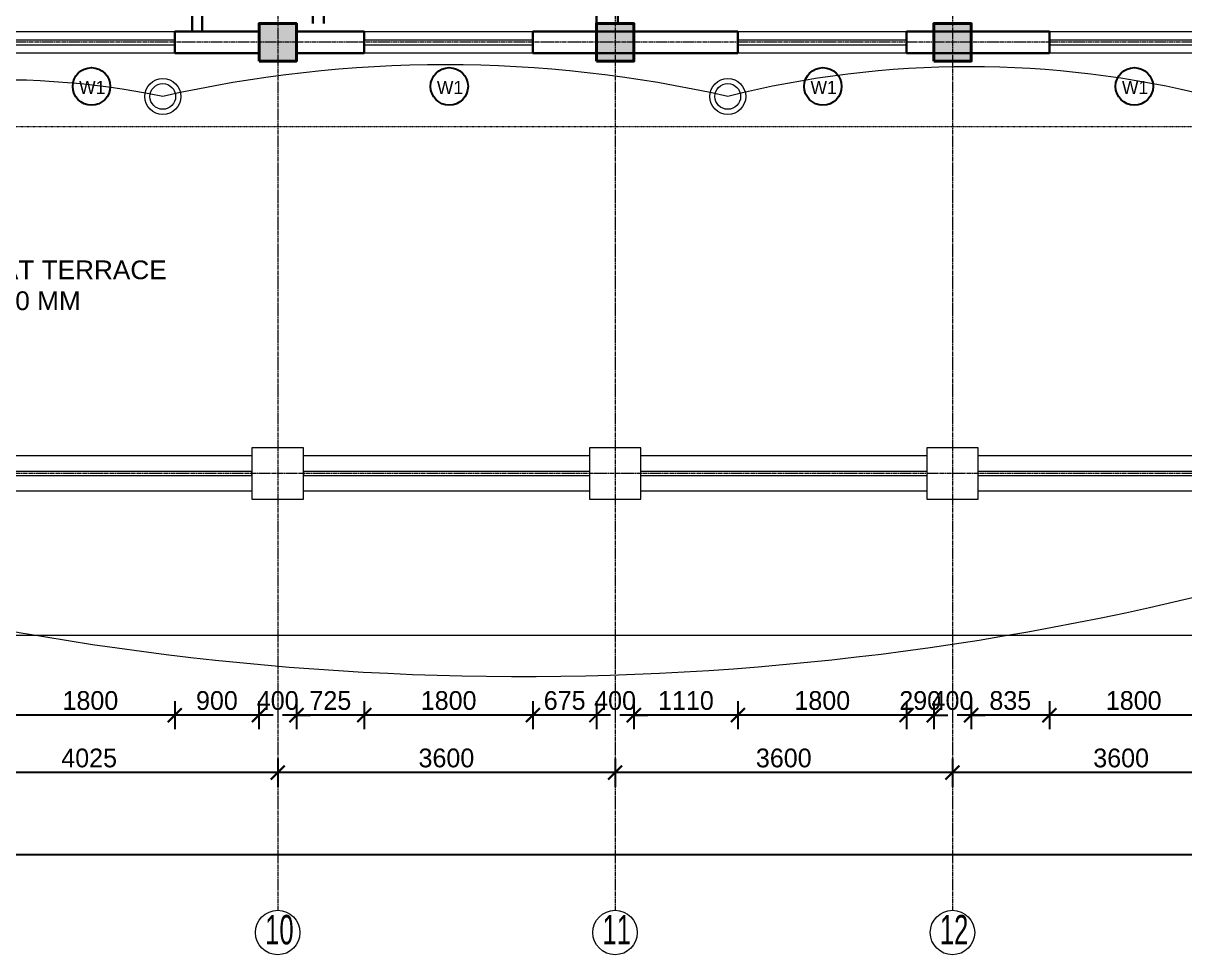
# Model space of a CAD drawing. Header units: inches. Extents: x -3071 to 2534411, y -17796 to 388172.
# Drawn here: x 1750585 to 1762979, y 347016 to 356954 of the extents above; entities that cross this region are included whole.
import ezdxf
from ezdxf.enums import TextEntityAlignment as Align

# ---------------------------------------------------------------- set-up
doc = ezdxf.new("R2010")
doc.units = ezdxf.units.IN
doc.header["$MEASUREMENT"] = 0
for name, pattern in [('ACAD_ISO08W100', [36, 24, -3, 6, -3]), ('DASHDOT2', [12.7, 6.35, -3.175, 0, -3.175]), ('DASHED', [0.75, 0.5, -0.25])]:
    doc.linetypes.add(name, pattern=pattern)
for name, color, linetype, lineweight in [('001-Archi-Opening Tags', 14, 'Continuous', 25), ('A .4 col', 5, 'Continuous', 40), ('A 0.13 dw', 3, 'Continuous', 13), ('A 0.13 IND DIM', 240, 'Continuous', 13), ('cen', 50, 'ACAD_ISO08W100', 5), ('conduit Light & fan City', 30, 'Continuous', 5), ('DIM', 161, 'Continuous', 15), ('dotted line', 1, 'DASHED', 9), ('Grid Tag', 6, 'Continuous', 20), ('p1 walls stone outline', 4, 'Continuous', 30), ('section', 6, 'DASHDOT2', 20), ('text', 7, 'Continuous', 25)]:
    doc.layers.add(name, color=color, linetype=linetype, lineweight=lineweight)
doc.layers.add('emergencylight', color=1, linetype='Continuous')
doc.layers.add('Wires', color=1, linetype='Continuous')
doc.styles.add('AERIAL', font='arial.ttf', dxfattribs={"height": 10})
doc.styles.add('Archi 100', font='GOTHIC.TTF', dxfattribs={"height": 200})
doc.styles.add('CG', font='GOTHIC.TTF', dxfattribs={"height": 40})
doc.styles.get("Standard").update_dxf_attribs({"font": 'GOTHIC.TTF'})
doc.dimstyles.new('Archi 100', dxfattribs={"dimtxt": 200, "dimasz": 150, "dimexe": 150, "dimexo": 300, "dimgap": 50, "dimtad": 1, "dimdec": 0, "dimrnd": 5, "dimzin": 0, "dimdsep": 46, "dimtxsty": 'Archi 100', "dimblk": 'ARCHTICK', "dimcen": 0.09, "dimdle": 150, "dimclrd": 256, "dimclre": 256, "dimclrt": 256, "dimadec": 0, "dimazin": 0, "dimtfac": 1, "dimtdec": 0, "dimtix": 1, "dimtofl": 0, "dimtmove": 0, "dimatfit": 3, "dimfxl": 150, "dimfxlon": 1, "dimtolj": 1, "dimtzin": 0, "dimlwd": -1, "dimlwe": -1, "dimarcsym": 0})

# ---------------------------------------------------------------- blocks, each defined once
blk = doc.blocks.new('W2')
at = {"layer": 'A 0.13 dw'}
for points in [[(143910, 195589), (143910, 195359), (142110, 195359), (142110, 195589)], [(142110, 195446), (143910, 195446), (143910, 195496), (142110, 195496)]]:
    blk.add_lwpolyline(points, close=True, dxfattribs=at)
blk = doc.blocks.new('window tag')
blk.add_circle((0, 0), 200)
at = {"style": 'Archi 100', "flags": 1}
for tag, p in [('WIDTH', (15, 174.5)), ('HEIGHT', (-4.5, -348.5))]:
    blk.add_attdef(tag, p, '', height=200, dxfattribs=at)
at = {"style": 'Archi 100'}
blk.add_attdef('SYMBOL', text='', height=200, dxfattribs=at).set_placement((8, -10.5), align=Align.MIDDLE_CENTER)
blk = doc.blocks.new('grid')
at = {"layer": 'Grid Tag', "linetype": 'Continuous', "ltscale": 30}
blk.add_circle((51, 48), 264, dxfattribs=at)
blk.add_attdef('GRID', (-143, -93), '', height=200)
blk = doc.blocks.new('_ArchTick')
at = {"color": 0, "linetype": 'ByBlock', "const_width": 0.15}
blk.add_lwpolyline([(-0.5, -0.5), (0.5, 0.5)], dxfattribs=at)
blk = doc.blocks.new('*D1179')
at = {"transparency": 16777216}
for p, q in [((1761534, 349722), (1761534, 349422)), ((1763334, 349722), (1763334, 349422)), ((1763484, 349572), (1761384, 349572))]:
    blk.add_line(p, q, dxfattribs=at)
at = {"layer": 'Defpoints', "color": 0, "transparency": 16777216}
for p in [(1761534, 356635), (1763334, 356635), (1761534, 349572)]:
    blk.add_point(p, dxfattribs=at)
at = {"transparency": 16777216, "xscale": 150, "yscale": 150, "zscale": 150, "rotation": 180}
blk.add_blockref('_ArchTick', (1761534, 349572), dxfattribs=at)
at = {"transparency": 16777216, "xscale": 150, "yscale": 150, "zscale": 150}
blk.add_blockref('_ArchTick', (1763334, 349572), dxfattribs=at)
at = {"transparency": 16777216, "insert": (1762434, 349727), "char_height": 200, "attachment_point": 5, "style": 'Archi 100'}
blk.add_mtext('\\A1;1800', dxfattribs=at)
blk = doc.blocks.new('*D1180')
at = {"transparency": 16777216}
for p, q in [((1760700, 349722), (1760700, 349422)), ((1761534, 349722), (1761534, 349422)), ((1761684, 349572), (1760550, 349572))]:
    blk.add_line(p, q, dxfattribs=at)
at = {"layer": 'Defpoints', "color": 0, "transparency": 16777216}
for p in [(1761534, 356635), (1760700, 356550), (1760700, 349572)]:
    blk.add_point(p, dxfattribs=at)
at = {"transparency": 16777216, "xscale": 150, "yscale": 150, "zscale": 150, "rotation": 180}
blk.add_blockref('_ArchTick', (1760700, 349572), dxfattribs=at)
at = {"transparency": 16777216, "xscale": 150, "yscale": 150, "zscale": 150}
blk.add_blockref('_ArchTick', (1761534, 349572), dxfattribs=at)
at = {"transparency": 16777216, "insert": (1761117, 349727), "char_height": 200, "attachment_point": 5, "style": 'Archi 100'}
blk.add_mtext('\\A1;835', dxfattribs=at)
blk = doc.blocks.new('*D1181')
at = {"transparency": 16777216}
for p, q in [((1760300, 349722), (1760300, 349422)), ((1760700, 349722), (1760700, 349422)), ((1760300, 349572), (1760150, 349572)), ((1760700, 349572), (1760850, 349572))]:
    blk.add_line(p, q, dxfattribs=at)
at = {"layer": 'Defpoints', "color": 0, "transparency": 16777216}
for p in [(1760300, 356550), (1760700, 356550), (1760300, 349572)]:
    blk.add_point(p, dxfattribs=at)
at = {"transparency": 16777216, "xscale": 150, "yscale": 150, "zscale": 150}
blk.add_blockref('_ArchTick', (1760300, 349572), dxfattribs=at)
at = {"transparency": 16777216, "xscale": 150, "yscale": 150, "zscale": 150, "rotation": 180}
blk.add_blockref('_ArchTick', (1760700, 349572), dxfattribs=at)
at = {"transparency": 16777216, "insert": (1760500, 349727), "char_height": 200, "attachment_point": 5, "style": 'Archi 100'}
blk.add_mtext('\\A1;400', dxfattribs=at)
blk = doc.blocks.new('*D1182')
at = {"transparency": 16777216}
for p, q in [((1760011, 349722), (1760011, 349422)), ((1760300, 349722), (1760300, 349422)), ((1760011, 349572), (1759861, 349572)), ((1760300, 349572), (1760450, 349572))]:
    blk.add_line(p, q, dxfattribs=at)
at = {"layer": 'Defpoints', "color": 0, "transparency": 16777216}
for p in [(1760011, 356635), (1760300, 356550), (1760011, 349572)]:
    blk.add_point(p, dxfattribs=at)
at = {"transparency": 16777216, "xscale": 150, "yscale": 150, "zscale": 150}
blk.add_blockref('_ArchTick', (1760011, 349572), dxfattribs=at)
at = {"transparency": 16777216, "xscale": 150, "yscale": 150, "zscale": 150, "rotation": 180}
blk.add_blockref('_ArchTick', (1760300, 349572), dxfattribs=at)
at = {"transparency": 16777216, "insert": (1760156, 349727), "char_height": 200, "attachment_point": 5, "style": 'Archi 100'}
blk.add_mtext('\\A1;290', dxfattribs=at)
blk = doc.blocks.new('*D1183')
at = {"transparency": 16777216}
for p, q in [((1758211, 349722), (1758211, 349422)), ((1760011, 349722), (1760011, 349422)), ((1760161, 349572), (1758061, 349572))]:
    blk.add_line(p, q, dxfattribs=at)
at = {"layer": 'Defpoints', "color": 0, "transparency": 16777216}
for p in [(1758211, 356635), (1760011, 356635), (1758211, 349572)]:
    blk.add_point(p, dxfattribs=at)
at = {"transparency": 16777216, "xscale": 150, "yscale": 150, "zscale": 150, "rotation": 180}
blk.add_blockref('_ArchTick', (1758211, 349572), dxfattribs=at)
at = {"transparency": 16777216, "xscale": 150, "yscale": 150, "zscale": 150}
blk.add_blockref('_ArchTick', (1760011, 349572), dxfattribs=at)
at = {"transparency": 16777216, "insert": (1759111, 349727), "char_height": 200, "attachment_point": 5, "style": 'Archi 100'}
blk.add_mtext('\\A1;1800', dxfattribs=at)
blk = doc.blocks.new('*D1184')
at = {"transparency": 16777216}
for p, q in [((1757100, 349722), (1757100, 349422)), ((1758211, 349722), (1758211, 349422)), ((1758361, 349572), (1756950, 349572))]:
    blk.add_line(p, q, dxfattribs=at)
at = {"layer": 'Defpoints', "color": 0, "transparency": 16777216}
for p in [(1758211, 356635), (1757100, 356550), (1757100, 349572)]:
    blk.add_point(p, dxfattribs=at)
at = {"transparency": 16777216, "xscale": 150, "yscale": 150, "zscale": 150, "rotation": 180}
blk.add_blockref('_ArchTick', (1757100, 349572), dxfattribs=at)
at = {"transparency": 16777216, "xscale": 150, "yscale": 150, "zscale": 150}
blk.add_blockref('_ArchTick', (1758211, 349572), dxfattribs=at)
at = {"transparency": 16777216, "insert": (1757656, 349727), "char_height": 200, "attachment_point": 5, "style": 'Archi 100'}
blk.add_mtext('\\A1;1110', dxfattribs=at)
blk = doc.blocks.new('*D1185')
at = {"layer": 'Defpoints', "color": 0, "transparency": 16777216}
for p in [(1756700, 356550), (1757100, 356550), (1756700, 349572)]:
    blk.add_point(p, dxfattribs=at)
at = {"layer": 'Wires', "transparency": 16777216}
for p, q in [((1756700, 349722), (1756700, 349422)), ((1757100, 349722), (1757100, 349422)), ((1756700, 349572), (1756550, 349572)), ((1757100, 349572), (1757250, 349572))]:
    blk.add_line(p, q, dxfattribs=at)
at = {"layer": 'Wires', "transparency": 16777216, "xscale": 150, "yscale": 150, "zscale": 150}
blk.add_blockref('_ArchTick', (1756700, 349572), dxfattribs=at)
at = {"layer": 'Wires', "transparency": 16777216, "xscale": 150, "yscale": 150, "zscale": 150, "rotation": 180}
blk.add_blockref('_ArchTick', (1757100, 349572), dxfattribs=at)
at = {"layer": 'Wires', "lineweight": 9, "transparency": 16777216, "insert": (1756900, 349727), "char_height": 200, "attachment_point": 5, "style": 'Archi 100'}
blk.add_mtext('\\A1;400', dxfattribs=at)
blk = doc.blocks.new('*D1186')
at = {"transparency": 16777216}
for p, q in [((1756024, 349722), (1756024, 349422)), ((1756700, 349722), (1756700, 349422)), ((1756850, 349572), (1755874, 349572))]:
    blk.add_line(p, q, dxfattribs=at)
at = {"layer": 'Defpoints', "color": 0, "transparency": 16777216}
for p in [(1756024, 356635), (1756700, 356550), (1756024, 349572)]:
    blk.add_point(p, dxfattribs=at)
at = {"transparency": 16777216, "xscale": 150, "yscale": 150, "zscale": 150, "rotation": 180}
blk.add_blockref('_ArchTick', (1756024, 349572), dxfattribs=at)
at = {"transparency": 16777216, "xscale": 150, "yscale": 150, "zscale": 150}
blk.add_blockref('_ArchTick', (1756700, 349572), dxfattribs=at)
at = {"transparency": 16777216, "insert": (1756362, 349727), "char_height": 200, "attachment_point": 5, "style": 'Archi 100'}
blk.add_mtext('\\A1;675', dxfattribs=at)
blk = doc.blocks.new('*D1187')
at = {"transparency": 16777216}
for p, q in [((1754224, 349722), (1754224, 349422)), ((1756024, 349722), (1756024, 349422)), ((1756174, 349572), (1754074, 349572))]:
    blk.add_line(p, q, dxfattribs=at)
at = {"layer": 'Defpoints', "color": 0, "transparency": 16777216}
for p in [(1754224, 356635), (1756024, 356635), (1754224, 349572)]:
    blk.add_point(p, dxfattribs=at)
at = {"transparency": 16777216, "xscale": 150, "yscale": 150, "zscale": 150, "rotation": 180}
blk.add_blockref('_ArchTick', (1754224, 349572), dxfattribs=at)
at = {"transparency": 16777216, "xscale": 150, "yscale": 150, "zscale": 150}
blk.add_blockref('_ArchTick', (1756024, 349572), dxfattribs=at)
at = {"transparency": 16777216, "insert": (1755124, 349727), "char_height": 200, "attachment_point": 5, "style": 'Archi 100'}
blk.add_mtext('\\A1;1800', dxfattribs=at)
blk = doc.blocks.new('*D1188')
at = {"transparency": 16777216}
for p, q in [((1753500, 349722), (1753500, 349422)), ((1754224, 349722), (1754224, 349422)), ((1754374, 349572), (1753350, 349572))]:
    blk.add_line(p, q, dxfattribs=at)
at = {"layer": 'Defpoints', "color": 0, "transparency": 16777216}
for p in [(1754224, 356635), (1753500, 356550), (1753500, 349572)]:
    blk.add_point(p, dxfattribs=at)
at = {"transparency": 16777216, "xscale": 150, "yscale": 150, "zscale": 150, "rotation": 180}
blk.add_blockref('_ArchTick', (1753500, 349572), dxfattribs=at)
at = {"transparency": 16777216, "xscale": 150, "yscale": 150, "zscale": 150}
blk.add_blockref('_ArchTick', (1754224, 349572), dxfattribs=at)
at = {"transparency": 16777216, "insert": (1753862, 349727), "char_height": 200, "attachment_point": 5, "style": 'Archi 100'}
blk.add_mtext('\\A1;725', dxfattribs=at)
blk = doc.blocks.new('*D1189')
at = {"transparency": 16777216}
for p, q in [((1753100, 349722), (1753100, 349422)), ((1753500, 349722), (1753500, 349422)), ((1753100, 349572), (1752950, 349572)), ((1753500, 349572), (1753650, 349572))]:
    blk.add_line(p, q, dxfattribs=at)
at = {"layer": 'Defpoints', "color": 0, "transparency": 16777216}
for p in [(1753100, 356550), (1753500, 356550), (1753100, 349572)]:
    blk.add_point(p, dxfattribs=at)
at = {"transparency": 16777216, "xscale": 150, "yscale": 150, "zscale": 150}
blk.add_blockref('_ArchTick', (1753100, 349572), dxfattribs=at)
at = {"transparency": 16777216, "xscale": 150, "yscale": 150, "zscale": 150, "rotation": 180}
blk.add_blockref('_ArchTick', (1753500, 349572), dxfattribs=at)
at = {"transparency": 16777216, "insert": (1753300, 349727), "char_height": 200, "attachment_point": 5, "style": 'Archi 100'}
blk.add_mtext('\\A1;400', dxfattribs=at)
blk = doc.blocks.new('*D1190')
at = {"transparency": 16777216}
for p, q in [((1752201, 349722), (1752201, 349422)), ((1753100, 349722), (1753100, 349422)), ((1753250, 349572), (1752051, 349572))]:
    blk.add_line(p, q, dxfattribs=at)
at = {"layer": 'Defpoints', "color": 0, "transparency": 16777216}
for p in [(1752201, 356635), (1753100, 356550), (1752201, 349572)]:
    blk.add_point(p, dxfattribs=at)
at = {"transparency": 16777216, "xscale": 150, "yscale": 150, "zscale": 150, "rotation": 180}
blk.add_blockref('_ArchTick', (1752201, 349572), dxfattribs=at)
at = {"transparency": 16777216, "xscale": 150, "yscale": 150, "zscale": 150}
blk.add_blockref('_ArchTick', (1753100, 349572), dxfattribs=at)
at = {"transparency": 16777216, "insert": (1752651, 349727), "char_height": 200, "attachment_point": 5, "style": 'Archi 100'}
blk.add_mtext('\\A1;900', dxfattribs=at)
blk = doc.blocks.new('*D1191')
at = {"transparency": 16777216}
for p, q in [((1750401, 349722), (1750401, 349422)), ((1752201, 349722), (1752201, 349422)), ((1752351, 349572), (1750251, 349572))]:
    blk.add_line(p, q, dxfattribs=at)
at = {"layer": 'Defpoints', "color": 0, "transparency": 16777216}
for p in [(1750401, 356635), (1752201, 356635), (1750401, 349572)]:
    blk.add_point(p, dxfattribs=at)
at = {"transparency": 16777216, "xscale": 150, "yscale": 150, "zscale": 150, "rotation": 180}
blk.add_blockref('_ArchTick', (1750401, 349572), dxfattribs=at)
at = {"transparency": 16777216, "xscale": 150, "yscale": 150, "zscale": 150}
blk.add_blockref('_ArchTick', (1752201, 349572), dxfattribs=at)
at = {"transparency": 16777216, "insert": (1751301, 349727), "char_height": 200, "attachment_point": 5, "style": 'Archi 100'}
blk.add_mtext('\\A1;1800', dxfattribs=at)
blk = doc.blocks.new('*D1206')
at = {"transparency": 16777216}
for p, q in [((1760500, 349109), (1760500, 348809)), ((1764100, 349109), (1764100, 348809)), ((1764250, 348959), (1760350, 348959))]:
    blk.add_line(p, q, dxfattribs=at)
at = {"layer": 'Defpoints', "color": 0, "transparency": 16777216}
for p in [(1760500, 352150), (1764100, 352150), (1760500, 348959)]:
    blk.add_point(p, dxfattribs=at)
at = {"transparency": 16777216, "xscale": 150, "yscale": 150, "zscale": 150, "rotation": 180}
blk.add_blockref('_ArchTick', (1760500, 348959), dxfattribs=at)
at = {"transparency": 16777216, "xscale": 150, "yscale": 150, "zscale": 150}
blk.add_blockref('_ArchTick', (1764100, 348959), dxfattribs=at)
at = {"transparency": 16777216, "insert": (1762300, 349114), "char_height": 200, "attachment_point": 5, "style": 'Archi 100'}
blk.add_mtext('\\A1;3600', dxfattribs=at)
blk = doc.blocks.new('*D1207')
at = {"transparency": 16777216}
for p, q in [((1756900, 349109), (1756900, 348809)), ((1760500, 349109), (1760500, 348809)), ((1760650, 348959), (1756750, 348959))]:
    blk.add_line(p, q, dxfattribs=at)
at = {"layer": 'Defpoints', "color": 0, "transparency": 16777216}
for p in [(1756900, 352150), (1760500, 352150), (1756900, 348959)]:
    blk.add_point(p, dxfattribs=at)
at = {"transparency": 16777216, "xscale": 150, "yscale": 150, "zscale": 150, "rotation": 180}
blk.add_blockref('_ArchTick', (1756900, 348959), dxfattribs=at)
at = {"transparency": 16777216, "xscale": 150, "yscale": 150, "zscale": 150}
blk.add_blockref('_ArchTick', (1760500, 348959), dxfattribs=at)
at = {"transparency": 16777216, "insert": (1758700, 349114), "char_height": 200, "attachment_point": 5, "style": 'Archi 100'}
blk.add_mtext('\\A1;3600', dxfattribs=at)
blk = doc.blocks.new('*D1208')
at = {"transparency": 16777216}
for p, q in [((1753300, 349109), (1753300, 348809)), ((1756900, 349109), (1756900, 348809)), ((1757050, 348959), (1753150, 348959))]:
    blk.add_line(p, q, dxfattribs=at)
at = {"layer": 'Defpoints', "color": 0, "transparency": 16777216}
for p in [(1753300, 352150), (1756900, 352150), (1753300, 348959)]:
    blk.add_point(p, dxfattribs=at)
at = {"transparency": 16777216, "xscale": 150, "yscale": 150, "zscale": 150, "rotation": 180}
blk.add_blockref('_ArchTick', (1753300, 348959), dxfattribs=at)
at = {"transparency": 16777216, "xscale": 150, "yscale": 150, "zscale": 150}
blk.add_blockref('_ArchTick', (1756900, 348959), dxfattribs=at)
at = {"transparency": 16777216, "insert": (1755100, 349114), "char_height": 200, "attachment_point": 5, "style": 'Archi 100'}
blk.add_mtext('\\A1;3600', dxfattribs=at)
blk = doc.blocks.new('*D1209')
at = {"transparency": 16777216}
for p, q in [((1749275, 349109), (1749275, 348809)), ((1753300, 349109), (1753300, 348809)), ((1753450, 348959), (1749125, 348959))]:
    blk.add_line(p, q, dxfattribs=at)
at = {"layer": 'Defpoints', "color": 0, "transparency": 16777216}
for p in [(1749275, 352150), (1753300, 352150), (1749275, 348959)]:
    blk.add_point(p, dxfattribs=at)
at = {"transparency": 16777216, "xscale": 150, "yscale": 150, "zscale": 150, "rotation": 180}
blk.add_blockref('_ArchTick', (1749275, 348959), dxfattribs=at)
at = {"transparency": 16777216, "xscale": 150, "yscale": 150, "zscale": 150}
blk.add_blockref('_ArchTick', (1753300, 348959), dxfattribs=at)
at = {"transparency": 16777216, "insert": (1751288, 349114), "char_height": 200, "attachment_point": 5, "style": 'Archi 100'}
blk.add_mtext('\\A1;4025', dxfattribs=at)
blk = doc.blocks.new('*D1216')
at = {"transparency": 16777216}
for p, q in [((1725226, 348232), (1725226, 347932)), ((1764300, 348232), (1764300, 347932)), ((1764450, 348082), (1725076, 348082))]:
    blk.add_line(p, q, dxfattribs=at)
at = {"layer": 'Defpoints', "color": 0, "transparency": 16777216}
for p in [(1764300, 356550), (1725226, 354895), (1725226, 348082)]:
    blk.add_point(p, dxfattribs=at)
at = {"transparency": 16777216, "xscale": 150, "yscale": 150, "zscale": 150, "rotation": 180}
blk.add_blockref('_ArchTick', (1725226, 348082), dxfattribs=at)
at = {"transparency": 16777216, "xscale": 150, "yscale": 150, "zscale": 150}
blk.add_blockref('_ArchTick', (1764300, 348082), dxfattribs=at)
at = {"transparency": 16777216, "insert": (1744763, 348237), "char_height": 200, "attachment_point": 5, "style": 'Archi 100'}
blk.add_mtext('\\A1;39075', dxfattribs=at)
blk = doc.blocks.new('emergency')
at = {"layer": 'conduit Light & fan City'}
for radius in [128, 91.5]:
    blk.add_circle((0, 0), radius, dxfattribs=at)

msp = doc.modelspace()

# ---------------------------------------------------------------- hatches: boundary and pattern name
at = {"layer": 'A .4 col', "linetype": 'Continuous'}
h = msp.add_hatch(color=256, dxfattribs=at)
h.dxf.hatch_style = 1
h.paths.add_polyline_path([(1753100.46, 356550.17), (1753500.46, 356550.17), (1753500.46, 356950.17), (1753100.46, 356950.17)])
h = msp.add_hatch(color=256, dxfattribs=at)
h.dxf.hatch_style = 1
h.paths.add_polyline_path([(1756700.46, 356550.17), (1757100.46, 356550.17), (1757100.46, 356950.17), (1756700.46, 356950.17)])
h = msp.add_hatch(color=256, dxfattribs=at)
h.dxf.hatch_style = 1
h.paths.add_polyline_path([(1760300.46, 356550.17), (1760700.46, 356550.17), (1760700.46, 356950.17), (1760300.46, 356950.17)])

# ---------------------------------------------------------------- linework, layer by layer
for points in [[(1753100.46, 356550.17), (1753500.46, 356550.17), (1753500.46, 356950.17), (1753100.46, 356950.17)], [(1756700.46, 356550.17), (1757100.46, 356550.17), (1757100.46, 356950.17), (1756700.46, 356950.17)], [(1760300.46, 356550.17), (1760700.46, 356550.17), (1760700.46, 356950.17), (1760300.46, 356950.17)]]:
    msp.add_lwpolyline(points, close=True, dxfattribs=at)
at = {"layer": 'cen', "ltscale": 2}
for p, q in [((1753300.46, 373172.74), (1753300.46, 347495.53)), ((1756900.46, 373172.74), (1756900.46, 347495.53)), ((1760500.46, 373172.74), (1760500.46, 347495.53)), ((1768615.46, 356750.17), (1720935.46, 356750.17)), ((1757175.46, 352150.17), (1720935.46, 352150.17)), ((1760775.46, 352150.17), (1757175.46, 352150.17)), ((1768615.46, 352150.17), (1760775.46, 352150.17))]:
    msp.add_line(p, q, dxfattribs=at)
at = {"layer": 'DIM'}
for p, q in [((1753025.46, 352340.17), (1749550.46, 352340.17)), ((1756625.46, 352340.17), (1753575.46, 352340.17)), ((1760225.46, 352340.17), (1757175.46, 352340.17)), ((1763825.46, 352340.17), (1760775.46, 352340.17)), ((1753025.46, 351960.17), (1749550.46, 351960.17)), ((1756625.46, 351960.17), (1753575.46, 351960.17)), ((1760225.46, 351960.17), (1757175.46, 351960.17)), ((1763825.46, 351960.17), (1760775.46, 351960.17))]:
    msp.add_line(p, q, dxfattribs=at)
for points in [[(1753025.46, 351875.17), (1753575.46, 351875.17), (1753575.46, 352425.17), (1753025.46, 352425.17)], [(1756625.46, 351875.17), (1757175.46, 351875.17), (1757175.46, 352425.17), (1756625.46, 352425.17)], [(1760225.46, 351875.17), (1760775.46, 351875.17), (1760775.46, 352425.17), (1760225.46, 352425.17)], [(1753025.46, 352130.17), (1753025.46, 352170.17), (1749550.46, 352170.17), (1749550.46, 352130.17)]]:
    msp.add_lwpolyline(points, close=True, dxfattribs=at)
for points in [[(1756625.46, 352170.17), (1753575.46, 352170.17), (1753575.46, 352130.17), (1756625.46, 352130.17)], [(1760225.46, 352170.17), (1757175.46, 352170.17)], [(1757175.46, 352130.17), (1760225.46, 352130.17)], [(1760775.46, 352130.17), (1763825.46, 352130.17), (1763825.46, 352170.17), (1760775.46, 352170.17)]]:
    msp.add_lwpolyline(points, dxfattribs=at)
at = {"layer": 'dotted line', "linetype": 'Continuous', "ltscale": 1000}
msp.add_lwpolyline([(1749900.46, 369865.94), (1765115.46, 369865.94), (1765115.46, 350420.13), (1743325.46, 350420.13), (1743325.46, 353795.18), (1724123.66, 353795.18), (1724123.66, 369865.17), (1744800.46, 369865.17)], dxfattribs=at)
at = {"layer": 'p1 walls stone outline'}
for p, q in [((1756700.46, 361150.17), (1756700.46, 356950.17)), ((1756930.46, 361150.17), (1756930.46, 356950.17)), ((1753790.48, 356950.17), (1753790.48, 359195.17)), ((1753675.05, 356950.17), (1753675.05, 358965.17)), ((1752385.76, 356865.17), (1752385.76, 358205.17)), ((1752495.24, 356865.17), (1752495.24, 358205.17)), ((1753100.46, 356865.17), (1752200.77, 356865.17)), ((1752200.77, 356635.17), (1752200.77, 356865.17)), ((1754223.73, 356865.17), (1753500.46, 356865.17)), ((1754223.73, 356635.17), (1754223.73, 356865.17)), ((1758210.68, 356865.17), (1756023.73, 356865.17)), ((1756023.73, 356635.17), (1756023.73, 356865.17)), ((1758210.68, 356865.17), (1758210.68, 356635.17)), ((1758210.68, 356865.17), (1758210.68, 356635.17)), ((1760011.07, 356865.17), (1760011.07, 356635.17)), ((1760011.07, 356865.17), (1760011.07, 356635.17)), ((1761533.88, 356865.17), (1760011.07, 356865.17)), ((1760300.46, 356635.17), (1760300.46, 356865.17)), ((1760300.46, 356635.17), (1760300.46, 356865.17)), ((1761533.88, 356865.17), (1761533.88, 356635.17)), ((1761533.88, 356865.17), (1761533.88, 356635.17)), ((1753100.46, 356635.17), (1752200.77, 356635.17)), ((1754223.73, 356635.17), (1753500.46, 356635.17)), ((1758210.68, 356635.17), (1756023.73, 356635.17)), ((1761533.88, 356635.17), (1760011.07, 356635.17))]:
    msp.add_line(p, q, dxfattribs=at)
at = {"layer": 'section'}
msp.add_line((1720609.78, 355850.85), (1768603.56, 355850.85), dxfattribs=at)
at = {"layer": 'Wires', "lineweight": 9}
for centre, radius, start, end in [((1755087.92, 342893.92), 13616.78, 77.210804, 102.789196), ((1760679.89, 345868.67), 10621.74, 75.95512, 104.04488), ((1750339.95, 347739.22), 8610.02, 78.383656, 109.535061), ((1755906, 380799.35), 30814.28, 254.549687, 286.010247)]:
    msp.add_arc(centre, radius, start, end, dxfattribs=at)

# ---------------------------------------------------------------- block references
ref = msp.add_blockref('grid', (1753254.24, 347209.92), dxfattribs=dict(xscale=0.8987445155798923, yscale=0.8987445155798923, zscale=0.8987445155798923))
ref.add_attrib('GRID', '10', (1753165.7, 347126.14), dxfattribs={"height": 314.561, "width": 0.65})
ref = msp.add_blockref('grid', (1756854.24, 347209.92), dxfattribs=dict(xscale=0.8987445155798923, yscale=0.8987445155798923, zscale=0.8987445155798923))
ref.add_attrib('GRID', '11', (1756765.7, 347126.14), dxfattribs={"height": 314.561, "width": 0.65})
ref = msp.add_blockref('grid', (1760454.24, 347209.92), dxfattribs=dict(xscale=0.8987445155798923, yscale=0.8987445155798923, zscale=0.8987445155798923))
ref.add_attrib('GRID', '12', (1760365.7, 347126.14), dxfattribs={"height": 314.561, "width": 0.65})
at = {"layer": '001-Archi-Opening Tags'}
ref = msp.add_blockref('window tag', (1751312.8, 356279.79), dxfattribs=at)
ref.add_attrib('SYMBOL', 'W1', dxfattribs={"layer": '0', "height": 140, "style": 'CG'}).set_placement((1751320.8, 356269.29), align=Align.MIDDLE_CENTER)
ref = msp.add_blockref('window tag', (1755130.8, 356279.79), dxfattribs=at)
ref.add_attrib('SYMBOL', 'W1', dxfattribs={"layer": '0', "height": 140, "style": 'CG'}).set_placement((1755138.8, 356269.29), align=Align.MIDDLE_CENTER)
ref = msp.add_blockref('window tag', (1759117.63, 356279.79), dxfattribs=at)
ref.add_attrib('SYMBOL', 'W1', dxfattribs={"layer": '0', "height": 140, "style": 'CG'}).set_placement((1759125.63, 356269.29), align=Align.MIDDLE_CENTER)
ref = msp.add_blockref('window tag', (1762440.83, 356279.8), dxfattribs=at)
ref.add_attrib('SYMBOL', 'W1', dxfattribs={"layer": '0', "height": 140, "style": 'CG'}).set_placement((1762448.83, 356269.3), align=Align.MIDDLE_CENTER)
at = {"layer": 'A 0.13 IND DIM'}
for p in [(1608290.62, 161276.57), (1612113.58, 161276.57), (1616100.41, 161276.57), (1619423.61, 161276.57)]:
    msp.add_blockref('W2', p, dxfattribs=at)
at = {"layer": 'emergencylight', "xscale": 1.5, "yscale": 1.5, "zscale": 1.5}
for p in [(1752073.64, 356172.89), (1758102.19, 356172.89)]:
    msp.add_blockref('emergency', p, dxfattribs=at)

# ---------------------------------------------------------------- texts
at = {"layer": 'text', "char_height": 200, "width": 14192.8258, "attachment_point": 1, "style": 'AERIAL'}
for s, insert in [('LOWER FLAT TERRACE ', (1748918.12, 354422.92)), ('LVL + 3200 MM', (1749218.06, 354093.35))]:
    msp.add_mtext(s, dxfattribs=dict(at, insert=insert))

# ---------------------------------------------------------------- dimensions: what is measured, and where the dimension line sits
for base, p1, p2, picture, middle in [((1750400.88, 349572.27), (1752200.77, 356635.17), (1750400.88, 356635.17), '*D1191', (1751300.83, 349727.3)), ((1752200.77, 349572.27), (1753100.46, 356550.17), (1752200.77, 356635.17), '*D1190', (1752650.61, 349727.3)), ((1753500.46, 349572.27), (1754223.73, 356635.17), (1753500.46, 356550.17), '*D1188', (1753862.1, 349727.3)), ((1754223.73, 349572.27), (1756023.73, 356635.17), (1754223.73, 356635.17), '*D1187', (1755123.73, 349727.3)), ((1756023.73, 349572.27), (1756700.46, 356550.17), (1756023.73, 356635.17), '*D1186', (1756362.1, 349727.3)), ((1757100.46, 349572.27), (1758210.68, 356635.17), (1757100.46, 356550.17), '*D1184', (1757655.57, 349727.3)), ((1758210.68, 349572.27), (1760010.56, 356635.17), (1758210.68, 356635.17), '*D1183', (1759110.62, 349727.3)), ((1760010.56, 349572.27), (1760300.46, 356550.17), (1760010.56, 356635.17), '*D1182', (1760155.51, 349727.3)), ((1760700.46, 349572.27), (1761533.88, 356635.17), (1760700.46, 356550.17), '*D1180', (1761117.17, 349727.3)), ((1761533.88, 349572.27), (1763334.27, 356635.18), (1761533.88, 356635.17), '*D1179', (1762434.07, 349727.3)), ((1753100.46, 349572.27), (1753500.46, 356550.17), (1753100.46, 356550.17), '*D1189', (1753300.46, 349727.3)), ((1760300.46, 349572.27), (1760700.46, 356550.17), (1760300.46, 356550.17), '*D1181', (1760500.46, 349727.3)), ((1749275.46, 348959.06), (1753300.46, 352150.17), (1749275.46, 352150.17), '*D1209', (1751287.96, 349114.09)), ((1753300.46, 348959.06), (1756900.46, 352150.17), (1753300.46, 352150.17), '*D1208', (1755100.46, 349114.09)), ((1756900.46, 348959.06), (1760500.46, 352150.17), (1756900.46, 352150.17), '*D1207', (1758700.46, 349114.09))]:
    dim = msp.add_linear_dim(base=base, p1=p1, p2=p2, dimstyle='Archi 100', override={"dimtmove": 1})
    dim.commit()
    dim.dimension.update_dxf_attribs({"geometry": picture, "text_midpoint": middle})
for base, p1, p2, picture, middle in [((1725226.43, 348082.19), (1764300.46, 356550.17), (1725226.43, 354895.18), '*D1216', (1744763.45, 348237.22)), ((1760500.46, 348959.06), (1764100.46, 352150.17), (1760500.46, 352150.17), '*D1206', (1762300.46, 349114.09))]:
    dim = msp.add_linear_dim(base=base, p1=p1, p2=p2, dimstyle='Archi 100')
    dim.commit()
    dim.dimension.update_dxf_attribs({"geometry": picture, "text_midpoint": middle})
at = {"layer": 'Wires', "lineweight": 9}
dim = msp.add_linear_dim(base=(1756700.46, 349572.27), p1=(1757100.46, 356550.17), p2=(1756700.46, 356550.17), dimstyle='Archi 100', override={"dimtmove": 1}, dxfattribs=at)
dim.commit()
dim.dimension.update_dxf_attribs({"geometry": '*D1185', "text_midpoint": (1756900.46, 349727.3)})

doc.saveas('drawing.dxf')
